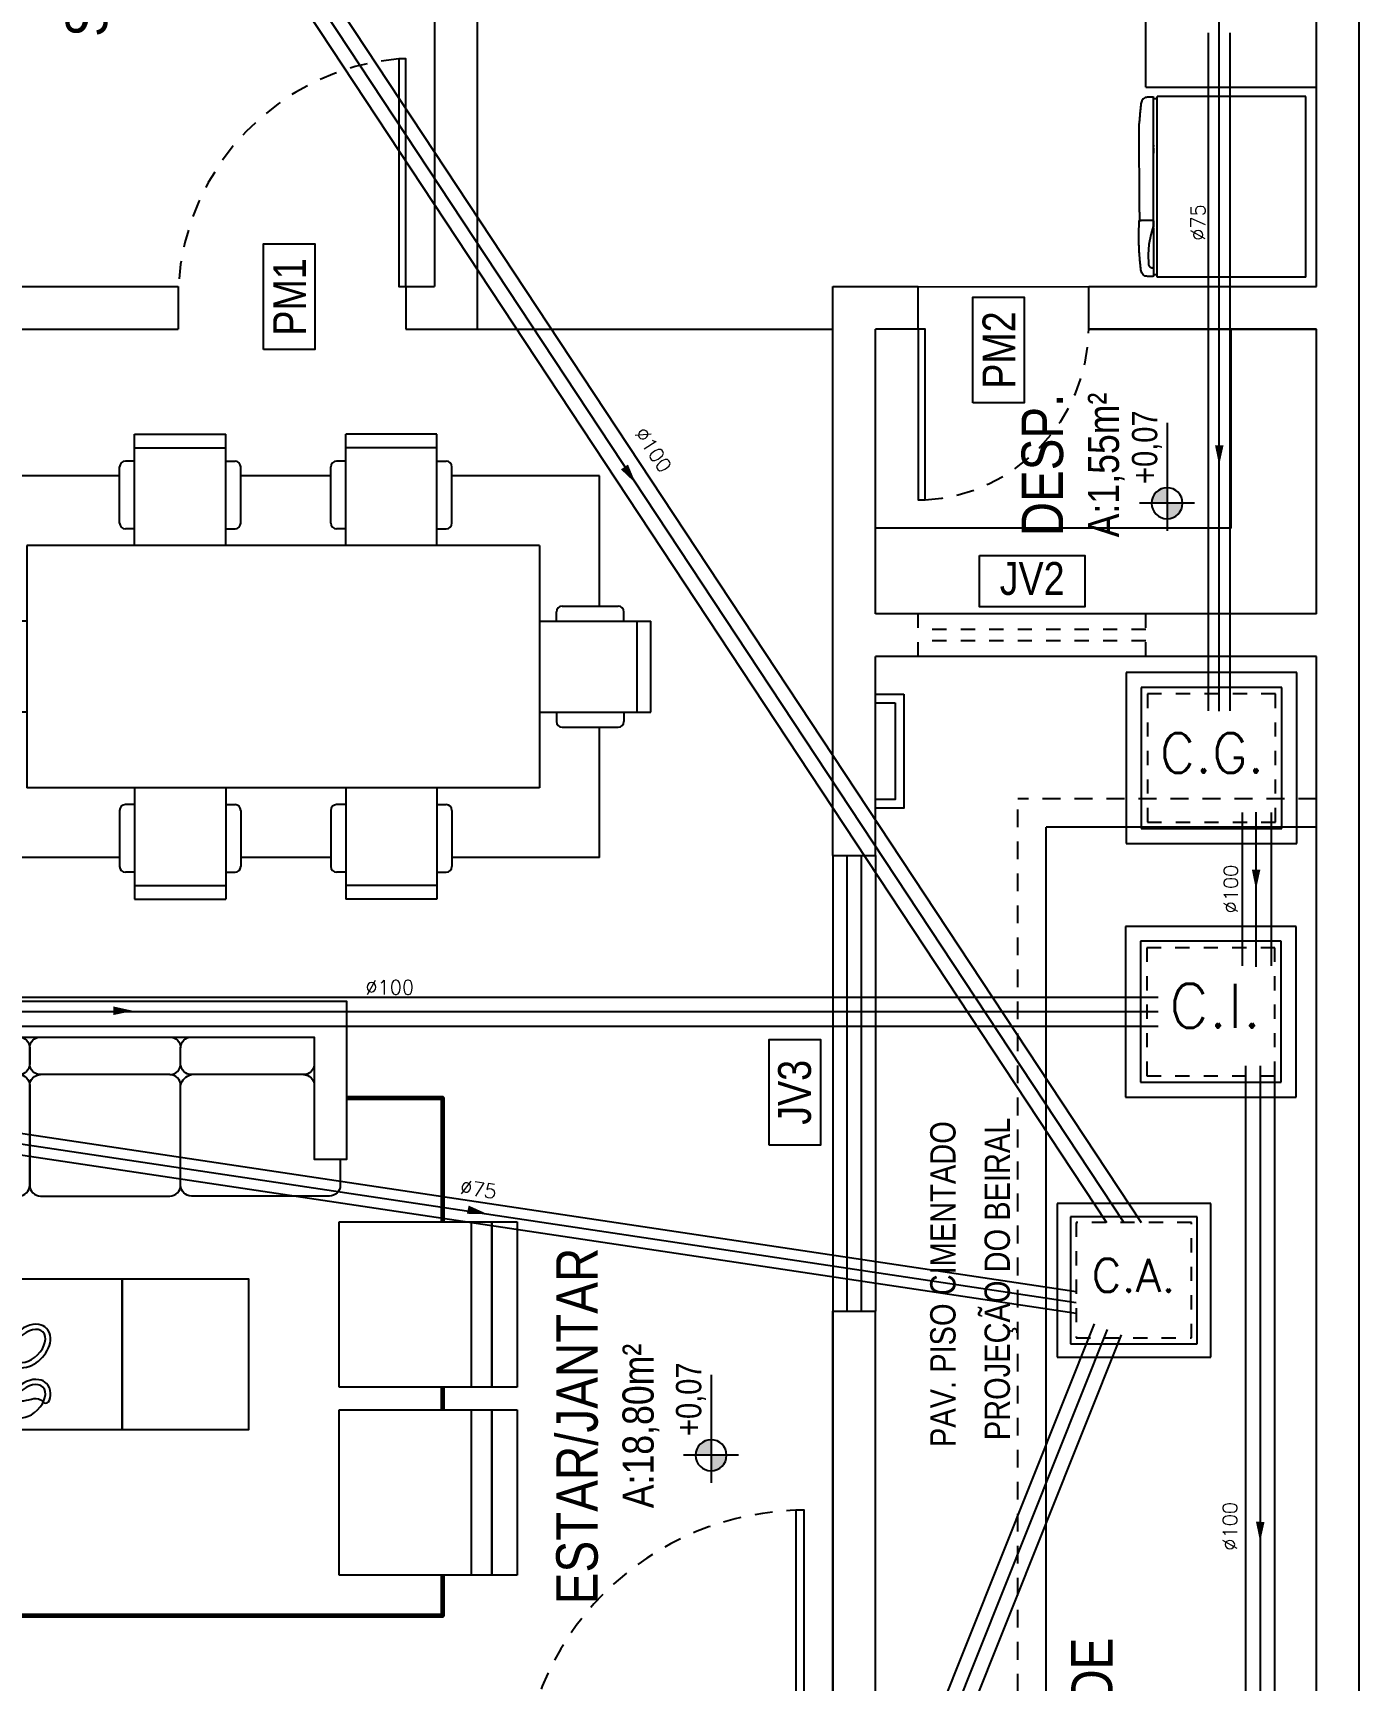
# Model space of a CAD drawing. Header units: millimetres. Extents: x 3923 to 4007, y 744 to 863.
# Drawn here: x 3959.18 to 3968.5, y 838.22 to 849.8 of the extents above; entities that cross this region are included whole.
import ezdxf
from ezdxf.enums import TextEntityAlignment as Align

# ---------------------------------------------------------------- set-up
doc = ezdxf.new("R2010")
doc.units = ezdxf.units.MM
doc.linetypes.add('HIDDEN', pattern=[0.375, 0.25, -0.125])
doc.linetypes.add('HIDDEN2', pattern=[0.1875, 0.125, -0.0625])
for name, color, linetype in [('-HIDRO', 8, 'Continuous'), ('AF', 5, 'Continuous'), ('AR-MOB', 252, 'Continuous'), ('COTAS01', 7, 'Continuous'), ('DIVERSOS', 1, 'Continuous'), ('E-txt-g', 3, 'Continuous'), ('HIDROGRAFIA', 4, 'Continuous'), ('LAY-OUT03', 6, 'Continuous'), ('LAY-OUT04', 4, 'Continuous'), ('Texto-Tubos', 7, 'Continuous'), ('TigreCad', 3, 'Continuous'), ('TUBULAÇÃO_ESGOTO', 5, 'Continuous')]:
    doc.layers.add(name, color=color, linetype=linetype)
doc.layers.add('E-Txt-W', color=7, linetype='Continuous', lineweight=20)
doc.styles.add('F2', font='ARIALN.TTF')
doc.styles.add('R80', font='simplex.shx', dxfattribs={"height": 12})
doc.styles.add('REG60', font='romans.shx', dxfattribs={"width": 0.8, "height": 0.15})
doc.styles.add('REG80', font='romans.shx', dxfattribs={"width": 0.8, "height": 0.2})
doc.styles.add('TCTUBOS-TXT', font='txt.shx')

# ---------------------------------------------------------------- blocks, each defined once
blk = doc.blocks.new('TXT-AMB75')
at = {"layer": 'E-txt-g', "style": 'REG80', "width": 0.8, "flags": 8}
blk.add_attdef('TXT', text='', height=0.2, dxfattribs=at).set_placement((0.0055, 0.2964), align=Align.CENTER)
at = {"layer": 'E-Txt-W', "style": 'REG60', "width": 0.8, "flags": 8}
blk.add_attdef('TXT', text='', height=0.15, dxfattribs=at).set_placement((0.0055, 0.0271), align=Align.CENTER)
blk = doc.blocks.new('GELAD-VS')
at = {"color": 8}
blk.add_line((-0.0958, -0.3127), (-0.0958, -0.3151), dxfattribs=at)
for points in [[(-0.2946, 0.2704), (0.3404, 0.2704)], [(-0.2946, 0.2704), (-0.2946, -0.2524)], [(0.3404, 0.2704), (0.3404, -0.2524)], [(-0.2946, -0.2524), (0.3404, -0.2524)], [(-0.2919, -0.2667), (-0.2919, -0.2864), (-0.2915, -0.2903), (-0.2907, -0.2942), (-0.2888, -0.2977), (-0.2861, -0.3011), (-0.2834, -0.3042), (-0.2799, -0.3062), (-0.276, -0.3077), (-0.2722, -0.3089), (-0.2687, -0.3093), (-0.2652, -0.3096), (-0.2613, -0.31), (-0.2578, -0.3104), (-0.254, -0.3108), (-0.2505, -0.3112), (-0.247, -0.3116), (-0.2432, -0.312), (-0.2397, -0.3124), (-0.2358, -0.3127), (-0.2323, -0.3131), (-0.2285, -0.3131), (-0.225, -0.3135), (-0.2211, -0.3139), (-0.2176, -0.3143), (-0.2138, -0.3147), (-0.2103, -0.3147), (-0.2064, -0.3151), (-0.2029, -0.3151), (-0.1991, -0.3154), (-0.1956, -0.3154), (-0.1917, -0.3158), (-0.1882, -0.3158), (-0.1844, -0.3158), (-0.1809, -0.3162), (-0.177, -0.3162), (-0.1735, -0.3162), (-0.1697, -0.3166), (-0.1662, -0.3166), (-0.1623, -0.3166), (-0.1588, -0.3166), (-0.155, -0.3166), (-0.1515, -0.3166), (-0.1476, -0.3166), (-0.1442, -0.3166), (-0.1403, -0.3166), (-0.1368, -0.3166), (-0.1329, -0.3166), (-0.1295, -0.3162), (-0.1256, -0.3162), (-0.1221, -0.3162), (-0.1182, -0.3158), (-0.1148, -0.3158), (-0.1109, -0.3158), (-0.1074, -0.3154), (-0.1039, -0.3154), (-0.1001, -0.3151), (-0.0958, -0.3151)], [(-0.2899, -0.2648), (-0.2899, -0.2648), (-0.2899, -0.2648), (-0.2899, -0.2648), (-0.2899, -0.2648), (-0.2899, -0.2648), (-0.2899, -0.2648), (-0.2907, -0.2648), (-0.2911, -0.2652), (-0.2915, -0.2659), (-0.2915, -0.2663), (-0.2915, -0.2663), (-0.2915, -0.2663), (-0.2915, -0.2663), (-0.2915, -0.2663), (-0.2915, -0.2667)], [(-0.1237, -0.2648), (-0.2899, -0.2648)], [(-0.2861, -0.2524), (-0.2861, -0.2648)], [(-0.2636, -0.2648), (-0.2636, -0.2648), (-0.2636, -0.2648), (-0.2636, -0.2648), (-0.2636, -0.2648), (-0.2636, -0.2648), (-0.2636, -0.2648), (-0.2636, -0.2648), (-0.2636, -0.2648)], [(-0.2617, -0.2667), (-0.2617, -0.2663), (-0.2621, -0.2663), (-0.2621, -0.2659), (-0.2621, -0.2659), (-0.2625, -0.2656), (-0.2625, -0.2656), (-0.2625, -0.2652), (-0.2629, -0.2652), (-0.2633, -0.2648), (-0.2633, -0.2648), (-0.2636, -0.2648), (-0.2636, -0.2648)], [(-0.2617, -0.2667), (-0.2617, -0.2687)], [(-0.249, -0.2826), (-0.2513, -0.2822), (-0.254, -0.2814), (-0.2563, -0.2799), (-0.2582, -0.2779), (-0.2598, -0.276), (-0.2609, -0.2737), (-0.2617, -0.271), (-0.2617, -0.2687)], [(-0.1124, -0.2648), (-0.1457, -0.2748), (-0.1797, -0.281), (-0.2145, -0.2837), (-0.249, -0.2826)], [(-0.1237, -0.2648), (-0.1221, -0.2648), (-0.1209, -0.2648), (-0.1194, -0.2648), (-0.119, -0.2648), (-0.1182, -0.2648)], [(-0.1209, -0.2648), (-0.1221, -0.2648)], [(-0.1182, -0.2648), (-0.1182, -0.2648)], [(-0.1124, -0.2648), (-0.1128, -0.2648), (-0.1128, -0.2648), (-0.1132, -0.2648), (-0.1136, -0.2648), (-0.114, -0.2648), (-0.1144, -0.2648), (-0.1148, -0.2648), (-0.1155, -0.2648), (-0.1163, -0.2648), (-0.1171, -0.2648), (-0.1182, -0.2648), (-0.1182, -0.2648)], [(-0.1182, -0.2648), (-0.1182, -0.2648)], [(-0.1124, -0.2648), (-0.0958, -0.2648)], [(-0.0966, -0.2648), (-0.1124, -0.2648), (-0.1124, -0.2648), (-0.1124, -0.2648), (-0.1124, -0.2648), (-0.1124, -0.2648)], [(-0.0966, -0.2648), (-0.0966, -0.2648), (-0.0966, -0.2648), (-0.0966, -0.2648), (-0.0966, -0.2648), (-0.0966, -0.2648), (-0.0966, -0.2648), (-0.0966, -0.2648), (-0.0966, -0.2648), (-0.0966, -0.2648), (-0.0966, -0.2648), (-0.0966, -0.2648), (-0.0966, -0.2648)], [(-0.0958, -0.2648), (0.3404, -0.2648)], [(-0.0958, -0.2648), (-0.0958, -0.2648), (-0.0958, -0.2648), (-0.0958, -0.2648), (-0.0958, -0.2659)], [(-0.0958, -0.2648), (-0.0958, -0.2659)], [(-0.0958, -0.2648), (-0.0958, -0.3093)], [(-0.0958, -0.2648), (-0.0958, -0.3139), (-0.0958, -0.3093)], [(-0.0958, -0.2659), (-0.0958, -0.3081)], [(-0.0958, -0.2675), (-0.0958, -0.2667)], [(-0.0656, -0.2648), (-0.0656, -0.2648), (-0.0656, -0.2648), (-0.0656, -0.2648), (-0.0656, -0.2648), (-0.0656, -0.2648), (-0.0656, -0.2648), (-0.0656, -0.2648), (-0.0656, -0.2648), (-0.0656, -0.2648), (-0.0656, -0.2648), (-0.0656, -0.2648), (-0.0656, -0.2648), (-0.0656, -0.2648), (-0.0656, -0.2648), (-0.0656, -0.2648), (-0.0656, -0.2648), (-0.0656, -0.2648), (-0.0656, -0.2648), (-0.0656, -0.2648), (-0.0656, -0.2648)], [(0.1583, -0.2648), (0.1416, -0.2648)], [(0.1424, -0.2648), (0.1583, -0.2648), (0.1583, -0.2648), (0.1583, -0.2648), (0.1583, -0.2648), (0.1583, -0.2648)], [(0.1583, -0.2648), (0.1583, -0.2648), (0.1587, -0.2648), (0.1587, -0.2648), (0.1594, -0.2648), (0.1598, -0.2648), (0.1602, -0.2648), (0.1606, -0.2648), (0.1614, -0.2648), (0.1621, -0.2648), (0.1629, -0.2648), (0.1637, -0.2648), (0.1641, -0.2648)], [(0.1641, -0.2648), (0.1641, -0.2648)], [(0.1641, -0.2648), (0.1641, -0.2648)], [(0.1691, -0.2648), (0.1679, -0.2648), (0.1668, -0.2648), (0.1652, -0.2648), (0.1648, -0.2648), (0.1641, -0.2648)], [(0.1668, -0.2648), (0.1679, -0.2648)], [(0.1691, -0.2648), (0.3358, -0.2648)], [(0.3095, -0.2648), (0.3095, -0.2648), (0.3095, -0.2648), (0.3095, -0.2648), (0.3095, -0.2648), (0.3095, -0.2648), (0.3095, -0.2648)], [(0.3377, -0.2864), (0.3373, -0.2903), (0.3362, -0.2942), (0.3346, -0.2977), (0.3319, -0.3011), (0.3288, -0.3042), (0.3253, -0.3062), (0.3219, -0.3077), (0.318, -0.3089)], [(0.3319, -0.2524), (0.3319, -0.2648)], [(0.3377, -0.2663), (0.3377, -0.2663), (0.3377, -0.2663), (0.3377, -0.2663), (0.3377, -0.2663), (0.3377, -0.2663), (0.3377, -0.2663), (0.3377, -0.2659), (0.3373, -0.2652), (0.3365, -0.2648), (0.3362, -0.2648), (0.3362, -0.2648), (0.3362, -0.2648), (0.3362, -0.2648), (0.3362, -0.2648), (0.3362, -0.2648)], [(0.3377, -0.2667), (0.3377, -0.2864)], [(-0.0958, -0.3081), (-0.0958, -0.3081), (-0.0958, -0.3085)], [(-0.0958, -0.3112), (-0.0958, -0.3108), (-0.0958, -0.3108), (-0.0958, -0.3108), (-0.0958, -0.3108), (-0.0958, -0.3104), (-0.0958, -0.3104), (-0.0958, -0.31), (-0.0958, -0.31), (-0.0958, -0.31), (-0.0958, -0.3096), (-0.0958, -0.3093), (-0.0958, -0.3089), (-0.0958, -0.3089), (-0.0958, -0.3085), (-0.0958, -0.3081)], [(-0.0958, -0.3093), (-0.0958, -0.3096)], [(-0.0958, -0.31), (-0.0958, -0.3108)], [(-0.0958, -0.3108), (-0.0958, -0.3112)], [(-0.0958, -0.3112), (-0.0958, -0.3139)], [(-0.0958, -0.312), (-0.0958, -0.3124)], [(-0.0958, -0.3127), (-0.0958, -0.3131)], [(-0.0796, -0.3143), (-0.0838, -0.3143), (-0.0958, -0.3139), (-0.0958, -0.3139)], [(-0.066, -0.3143), (-0.0711, -0.3143), (-0.0796, -0.3143)], [(-0.066, -0.3143), (0.245, -0.3154)], [(0.2194, -0.3162), (0.2194, -0.3162)], [(0.2267, -0.3162), (0.2267, -0.3162)], [(0.318, -0.3089), (0.3145, -0.3093), (0.311, -0.3096), (0.3072, -0.31), (0.3037, -0.3104), (0.2998, -0.3108), (0.2963, -0.3112), (0.2925, -0.3116), (0.289, -0.312), (0.2855, -0.3124), (0.2816, -0.3127), (0.2782, -0.3131), (0.2743, -0.3131), (0.2704, -0.3135), (0.2669, -0.3139), (0.2631, -0.3143), (0.2596, -0.3147), (0.2561, -0.3147), (0.2522, -0.3151), (0.2488, -0.3151), (0.245, -0.3154)]]:
    blk.add_lwpolyline(points, dxfattribs=at)
blk = doc.blocks.new('SALLA')
at = {"layer": 'AR-MOB', "color": 8}
for p, q in [((2372.9014, 1146.0273), (2372.1746, 1146.0273)), ((2372.1746, 1146.0273), (2372.1746, 1145.8261)), ((2372.9014, 1145.8261), (2372.9014, 1146.0273)), ((2373.727, 1146.0273), (2373.0003, 1146.0273)), ((2373.0003, 1146.0273), (2373.0003, 1145.8261)), ((2373.727, 1145.8261), (2373.727, 1146.0273)), ((2372.1746, 1145.9155), (2372.9014, 1145.9155)), ((2373.0003, 1145.9155), (2373.727, 1145.9155)), ((2372.1746, 1145.8261), (2372.1746, 1145.2447)), ((2372.9014, 1145.2447), (2372.9014, 1145.8261)), ((2373.0003, 1145.8261), (2373.0003, 1145.2447)), ((2373.727, 1145.2447), (2373.727, 1145.8261)), ((2372.1746, 1145.2447), (2372.9014, 1145.2447)), ((2373.0003, 1145.2447), (2373.727, 1145.2447))]:
    blk.add_line(p, q, dxfattribs=at)
for points in [[(2372.9014, 1145.9155), (2372.1746, 1145.9155), (2372.1746, 1145.8261), (2372.9014, 1145.8261)], [(2373.727, 1145.9155), (2373.0003, 1145.9155), (2373.0003, 1145.8261), (2373.727, 1145.8261)], [(2374.0012, 1143.2605), (2374.5383, 1143.2605), (2374.5383, 1145.1355), (2374.0012, 1145.1355), (2374.0012, 1145.278), (2374.6947, 1145.278), (2374.6947, 1143.118), (2374.0012, 1143.118), (2374.0012, 1143.2605)], [(2373.4742, 1144.2914), (2372.814, 1144.2914), (2372.814, 1144.8481), (2373.4742, 1144.8481)], [(2373.4742, 1143.5347), (2372.814, 1143.5347), (2372.814, 1144.2914), (2373.4742, 1144.2914)], [(2374.4207, 1143.8855), (2374.4908, 1143.8855)]]:
    blk.add_lwpolyline(points, close=True, dxfattribs=at)
at = {"layer": 'AR-MOB', "color": 8, "lineweight": 60}
for points in [[(2372.1746, 1145.6983), (2371.9962, 1145.6983), (2371.9962, 1142.9966), (2374.0701, 1142.9966)], [(2373.0003, 1145.6983), (2372.9014, 1145.6983)], [(2374.2711, 1145.278), (2374.2711, 1145.6983), (2373.727, 1145.6983)], [(2373.6972, 1142.9966), (2374.0711, 1142.9966), (2374.0711, 1143.118)]]:
    blk.add_lwpolyline(points, dxfattribs=at)
at = {"layer": 'AR-MOB', "color": 8}
for points in [[(2374.0012, 1145.2495), (2373.8872, 1145.2495, 0.414214), (2373.8397, 1145.202), (2373.8397, 1144.5957, 0.414214), (2373.8872, 1144.5482), (2374.3257, 1144.5482, -0.414214), (2374.3732, 1144.5007), (2374.3732, 1143.933, 0.414214), (2374.4207, 1143.8855, 0.414214), (2374.3732, 1143.838, 0.414214), (2374.3257, 1143.8855, 0.414214), (2374.3732, 1143.933)], [(2374.3732, 1145.088), (2374.3732, 1144.5957, 0.414214), (2374.4207, 1144.5482)], [(2374.5383, 1144.5007, 0.414214), (2374.4908, 1144.5482, 0.414214), (2374.5383, 1144.5957)], [(2373.8872, 1143.8855), (2374.3257, 1143.8855), (2373.8872, 1143.8855, -0.414214), (2373.8397, 1143.933), (2373.8397, 1144.5007, -0.414214), (2373.8872, 1144.5482)], [(2374.3732, 1144.5007, -0.414214), (2374.4207, 1144.5482), (2374.4908, 1144.5482)], [(2374.5383, 1143.838, 0.414214), (2374.4908, 1143.8855, 0.414214), (2374.5383, 1143.933)], [(2374.0012, 1143.1465), (2373.8872, 1143.1465, -0.414214), (2373.8397, 1143.194), (2373.8397, 1143.838, -0.414214), (2373.8872, 1143.8855)], [(2374.3732, 1143.308), (2374.3732, 1143.838), (2374.3732, 1143.308, 0.414214), (2374.4207, 1143.2605)]]:
    blk.add_lwpolyline(points, format="xyb", dxfattribs=at)
for centre, radius, start, end in [((2374.3257, 1145.088), 0.0475, 0, 90), ((2374.4207, 1145.088), 0.0475, 90, 180), ((2374.3105, 1144.611), 0.0646, 283.68358, 346.31642)]:
    blk.add_arc(centre, radius, start, end, dxfattribs=at)
for centre, major_axis, start_param, end_param in [((2372.9393, 1143.8815), (-0.0616, -0.0616), 3.141593, 9.424778), ((2373.1813, 1143.8815), (-0.0616, -0.0616), 3.141593, 9.424778), ((2373.0338, 1143.6367), (0.1161, 0), 0, 6.283185)]:
    blk.add_ellipse(centre, major_axis=major_axis, ratio=0.629629, start_param=start_param, end_param=end_param, dxfattribs=at)
for points in [[(2373.0168, 1143.959), (2373.0057, 1143.9701), (2372.9902, 1143.9759), (2372.9453, 1143.9781), (2372.9146, 1143.9636), (2372.9624, 1143.9194), (2372.9446, 1143.8896), (2372.9386, 1143.8378), (2372.9454, 1143.8144), (2372.9794, 1143.7863), (2372.9067, 1143.7836), (2372.9509, 1143.7939), (2372.9726, 1143.8066), (2373.0201, 1143.8513), (2373.0396, 1143.8905), (2373.0313, 1143.9383), (2373.0257, 1143.9501), (2373.0168, 1143.959)], [(2373.2588, 1143.959), (2373.2477, 1143.9701), (2373.2322, 1143.9759), (2373.1873, 1143.9781), (2373.1566, 1143.9636), (2373.1079, 1143.9194), (2373.0901, 1143.8896), (2373.0841, 1143.8378), (2373.0909, 1143.8144), (2373.1249, 1143.7863), (2373.1487, 1143.7836), (2373.1929, 1143.7939), (2373.2146, 1143.8066), (2373.2621, 1143.8513), (2373.2816, 1143.8905), (2373.2733, 1143.9383), (2373.2677, 1143.9501), (2373.2588, 1143.959)], [(2373.1799, 1143.6367), (2373.1799, 1143.6576), (2373.1708, 1143.6777), (2373.1306, 1143.7221), (2373.088, 1143.7374), (2373.0004, 1143.7417), (2372.9554, 1143.7304), (2372.9974, 1143.6872), (2372.9817, 1143.6587), (2372.9874, 1143.6001), (2372.9107, 1143.5751), (2372.9622, 1143.6432), (2372.9946, 1143.6347), (2373.0815, 1143.6321), (2373.1369, 1143.5506), (2373.1741, 1143.6035), (2373.1799, 1143.6199), (2373.1799, 1143.6367)]]:
    blk.add_open_spline(points, degree=3, knots=[0, 0, 0, 0, 0.519046, 0.519046, 1.493507, 1.493507, 2.470493, 2.470493, 3.20228, 3.20228, 3.934067, 3.934067, 4.665854, 4.665854, 5.866303, 5.866303, 6.283185, 6.283185, 6.283185, 6.283185], dxfattribs=at)
blk = doc.blocks.new('A$C118B4C87')
at = {"layer": 'COTAS01', "color": 8}
for p, q in [((0.7174, 1.4873), (0.1807, 1.4873)), ((0.1807, 1.0295), (0.1807, 1.4873)), ((1.4597, 1.4873), (1.1428, 1.4873)), ((2.4036, 1.4873), (1.8851, 1.4873)), ((2.4036, 1.0295), (2.4036, 1.4873)), ((0.1807, 0.1462), (0.1807, 0.604)), ((2.4036, 0.1462), (2.4036, 0.604)), ((0.7174, 0.1462), (0.1807, 0.1462)), ((1.4597, 0.1462), (1.1428, 0.1462)), ((2.4036, 0.1462), (1.8851, 0.1462))]:
    blk.add_line(p, q, dxfattribs=at)
blk.add_arc((1.1228, 0.1146), 0.02, 270, 0, dxfattribs=at)
at = {"layer": 'LAY-OUT03', "color": 8}
for p, q in [((0.77, 1.6335), (1.0902, 1.6335)), ((0.77, 1.2421), (0.77, 1.6335)), ((1.0902, 1.2421), (1.0902, 1.6335)), ((1.8325, 1.6335), (1.5123, 1.6335)), ((1.5123, 1.2421), (1.5123, 1.6335)), ((1.8325, 1.2421), (1.8325, 1.6335)), ((0.77, 1.5853), (1.0902, 1.5853)), ((1.8325, 1.5853), (1.5123, 1.5853)), ((0.7174, 1.3214), (0.7174, 1.5188)), ((0.77, 1.5389), (0.7374, 1.5389)), ((1.0902, 1.5389), (1.1228, 1.5389)), ((1.1428, 1.3214), (1.1428, 1.5188)), ((1.4597, 1.3214), (1.4597, 1.5188)), ((1.5123, 1.5389), (1.4797, 1.5389)), ((1.8325, 1.5389), (1.8651, 1.5389)), ((1.8851, 1.3214), (1.8851, 1.5188)), ((0.77, 1.3014), (0.7374, 1.3014)), ((1.0902, 1.3014), (1.1228, 1.3014)), ((1.5123, 1.3014), (1.4797, 1.3014)), ((1.8325, 1.3014), (1.8651, 1.3014)), ((0.0946, 0.9769), (0.0946, 1.0094)), ((0.3121, 1.0295), (0.1146, 1.0295)), ((0.3321, 0.9769), (0.3321, 1.0094)), ((2.2521, 0.9769), (2.2521, 1.0094)), ((2.2721, 1.0295), (2.4696, 1.0295)), ((2.4896, 0.9769), (2.4896, 1.0094)), ((0, 0.6566), (0, 0.9769)), ((0.3914, 0.9769), (0, 0.9769)), ((0.0481, 0.6566), (0.0481, 0.9769)), ((2.1928, 0.9769), (2.5842, 0.9769)), ((2.5361, 0.6566), (2.5361, 0.9769)), ((2.5842, 0.6566), (2.5842, 0.9769)), ((0.3914, 0.6566), (0, 0.6566)), ((0.0946, 0.6566), (0.0946, 0.624)), ((0.3321, 0.6566), (0.3321, 0.624)), ((2.1928, 0.6566), (2.5842, 0.6566)), ((2.2521, 0.6566), (2.2521, 0.624)), ((2.4896, 0.6566), (2.4896, 0.624)), ((0.3121, 0.604), (0.1146, 0.604)), ((2.2721, 0.604), (2.4696, 0.604)), ((0.77, 0.3914), (0.77, 0)), ((1.0902, 0.3914), (1.0902, 0)), ((1.5123, 0.3914), (1.5123, 0)), ((1.8325, 0.3914), (1.8325, 0)), ((0.7174, 0.3121), (0.7174, 0.1146)), ((0.77, 0.3321), (0.7374, 0.3321)), ((1.0902, 0.3321), (1.1228, 0.3321)), ((1.1428, 0.3121), (1.1428, 0.1146)), ((1.4597, 0.3121), (1.4597, 0.1146)), ((1.5123, 0.3321), (1.4797, 0.3321)), ((1.8325, 0.3321), (1.8651, 0.3321)), ((1.8851, 0.3121), (1.8851, 0.1146)), ((0.77, 0.0946), (0.7374, 0.0946)), ((1.0902, 0.0946), (1.1228, 0.0946)), ((1.5123, 0.0946), (1.4797, 0.0946)), ((1.8325, 0.0946), (1.8651, 0.0946)), ((0.77, 0.0481), (1.0902, 0.0481)), ((0.77, 0), (1.0902, 0)), ((1.8325, 0.0481), (1.5123, 0.0481)), ((1.8325, 0), (1.5123, 0))]:
    blk.add_line(p, q, dxfattribs=at)
for centre, start, end in [((0.7374, 1.5188), 90, 180), ((1.1228, 1.5188), 360, 90), ((1.4797, 1.5188), 90, 180), ((1.8651, 1.5188), 360, 90), ((0.7374, 1.3214), 180, 270), ((1.1228, 1.3214), 270, 0), ((1.4797, 1.3214), 180, 270), ((1.8651, 1.3214), 270, 0), ((0.1146, 1.0094), 90, 180), ((0.3121, 1.0094), 0, 90), ((2.2721, 1.0094), 90, 180), ((2.4696, 1.0094), 0, 90), ((0.1146, 0.624), 180, 270), ((0.3121, 0.624), 270, 360), ((2.2721, 0.624), 180, 270), ((2.4696, 0.624), 270, 360), ((0.7374, 0.3121), 90, 180), ((1.1228, 0.3121), 0, 90), ((1.4797, 0.3121), 90, 180), ((1.8651, 0.3121), 0, 90), ((0.7374, 0.1146), 180, 270), ((1.4797, 0.1146), 180, 270), ((1.8651, 0.1146), 270, 0)]:
    blk.add_arc(centre, 0.02, start, end, dxfattribs=at)
at = {"layer": 'LAY-OUT04', "color": 8}
for p, q in [((0.3914, 1.2421), (0.3914, 0.3914)), ((2.1928, 1.2421), (0.3914, 1.2421)), ((2.1928, 1.2421), (2.1928, 0.3914)), ((2.1928, 0.3914), (0.3914, 0.3914))]:
    blk.add_line(p, q, dxfattribs=at)
blk = doc.blocks.new('NIVEL')
at = {"layer": 'DIVERSOS'}
h = blk.add_hatch(color=7, dxfattribs=at)
h.paths.add_polyline_path([(0, 0.137, 0.414214), (-0.137, 0), (0, 0)])
h.paths.add_polyline_path([(0, 0), (0, -0.137, 0.414214), (0.137, 0)])
at = {"layer": 'DIVERSOS', "color": 7}
for p, q in [((0, 0.242), (0, -0.242)), ((0.709, 0), (-0.242, 0))]:
    blk.add_line(p, q, dxfattribs=at)
blk.add_circle((0, 0), 0.137, dxfattribs=at)
blk = doc.blocks.new('_cxareia')
for p, q in [((40, 40), (-40, 40)), ((-40, 40), (-40, -40)), ((40, -40), (40, 40)), ((-40, -40), (40, -40))]:
    blk.add_line(p, q)
at = {"color": 1, "linetype": 'Continuous', "ltscale": 0.5}
for p, q in [((33, 33), (-33, 33)), ((-33, 33), (-33, -33)), ((33, -33), (33, 33)), ((-33, -33), (33, -33))]:
    blk.add_line(p, q, dxfattribs=at)
at = {"color": 1, "linetype": 'HIDDEN', "ltscale": 0.5}
for p, q in [((30, 30), (-30, 30)), ((-30, 30), (-30, -30)), ((30, -30), (30, 30)), ((-30, -30), (30, -30))]:
    blk.add_line(p, q, dxfattribs=at)
at = {"style": 'R80'}
blk.add_text('C.A.', height=17.28, dxfattribs=at).set_placement((-21.97, -6.06))
blk = doc.blocks.new('inp_cx')
for p, q in [((40, 40), (-40, 40)), ((-40, 40), (-40, -40)), ((40, -40), (40, 40)), ((-40, -40), (40, -40))]:
    blk.add_line(p, q)
at = {"color": 1, "linetype": 'Continuous', "ltscale": 0.5}
for p, q in [((33, 33), (-33, 33)), ((-33, 33), (-33, -33)), ((33, -33), (33, 33)), ((-33, -33), (33, -33))]:
    blk.add_line(p, q, dxfattribs=at)
at = {"color": 1, "linetype": 'HIDDEN', "ltscale": 0.5}
for p, q in [((30, 30), (-30, 30)), ((-30, 30), (-30, -30)), ((30, -30), (30, 30)), ((-30, -30), (30, -30))]:
    blk.add_line(p, q, dxfattribs=at)
at = {"style": 'R80'}
blk.add_text('C.I.', height=20.592, dxfattribs=at).set_placement((-19.56, -7.5))
blk = doc.blocks.new('_cxgordu')
for p, q in [((40, 40), (-40, 40)), ((-40, 40), (-40, -40)), ((40, -40), (40, 40)), ((-40, -40), (40, -40))]:
    blk.add_line(p, q)
at = {"color": 1, "linetype": 'Continuous', "ltscale": 0.5}
for p, q in [((33, 33), (-33, 33)), ((-33, 33), (-33, -33)), ((33, -33), (33, 33)), ((-33, -33), (33, -33))]:
    blk.add_line(p, q, dxfattribs=at)
at = {"color": 1, "linetype": 'HIDDEN', "ltscale": 0.5}
for p, q in [((30, 30), (-30, 30)), ((-30, 30), (-30, -30)), ((30, -30), (30, 30)), ((-30, -30), (30, -30))]:
    blk.add_line(p, q, dxfattribs=at)
at = {"style": 'R80'}
blk.add_text('C.G.', height=18.48, dxfattribs=at).set_placement((-24.3, -6.88))

msp = doc.modelspace()

# ---------------------------------------------------------------- linework, layer by layer
at = {"layer": '-HIDRO', "ltscale": 0.5}
for p, q in [((3968.498, 809.915), (3968.498, 859.915)), ((3961.998, 853.615), (3961.998, 848.015)), ((3962.298, 853.615), (3962.298, 847.715)), ((3968.198, 848.015), (3968.198, 853.615)), ((3956.998, 848.015), (3960.198, 848.015)), ((3960.198, 848.015), (3960.198, 847.715)), ((3961.798, 848.015), (3961.998, 848.015)), ((3961.798, 848.015), (3961.798, 847.715)), ((3964.798, 845.215), (3964.798, 848.015)), ((3964.798, 848.015), (3965.398, 848.015)), ((3964.798, 844.015), (3964.798, 848.015)), ((3965.398, 847.715), (3965.398, 848.015)), ((3966.598, 848.015), (3968.198, 848.015)), ((3966.598, 847.715), (3966.598, 848.015)), ((3957.498, 847.715), (3960.198, 847.715)), ((3961.798, 847.715), (3962.298, 847.715)), ((3965.098, 845.715), (3965.098, 847.715)), ((3965.398, 847.715), (3965.098, 847.715)), ((3966.598, 847.715), (3968.198, 847.715)), ((3968.198, 847.715), (3966.598, 847.715)), ((3967.598, 846.315), (3967.598, 847.715)), ((3968.198, 845.715), (3968.198, 847.715)), ((3967.598, 846.315), (3965.098, 846.315)), ((3968.198, 845.715), (3965.098, 845.715)), ((3965.098, 844.015), (3965.098, 845.415)), ((3968.198, 845.415), (3965.098, 845.415)), ((3968.198, 811.215), (3968.198, 845.415)), ((3966.298, 835.915), (3966.298, 844.215)), ((3968.198, 844.215), (3966.298, 844.215)), ((3964.798, 844.015), (3965.098, 844.015)), ((3964.798, 837.415), (3964.798, 840.815)), ((3964.798, 840.815), (3964.798, 837.415)), ((3964.798, 840.815), (3965.098, 840.815)), ((3965.098, 837.115), (3965.098, 840.815))]:
    msp.add_line(p, q, dxfattribs=at)
at = {"layer": '-HIDRO'}
for p, q in [((3966.998, 849.416), (3966.998, 852.042)), ((3966.998, 849.416), (3968.198, 849.416)), ((3965.398, 848.015), (3966.598, 848.011)), ((3962.298, 847.715), (3964.798, 847.715)), ((3964.798, 844.015), (3964.798, 840.815)), ((3965.098, 844.015), (3965.098, 840.815))]:
    msp.add_line(p, q, dxfattribs=at)
at = {"layer": '-HIDRO', "linetype": 'HIDDEN2', "ltscale": 0.5}
for p, q in [((3965.398, 845.415), (3965.398, 845.715)), ((3966.998, 845.415), (3966.998, 845.715)), ((3966.998, 845.605), (3965.398, 845.605)), ((3966.998, 845.525), (3965.398, 845.525))]:
    msp.add_line(p, q, dxfattribs=at)
at = {"layer": '-HIDRO', "linetype": 'HIDDEN2'}
for p in [(3966.098, 836.115), (3968.198, 844.415)]:
    msp.add_line(p, (3966.098, 844.415), dxfattribs=at)
at = {"layer": '-HIDRO', "ltscale": 0.05}
for p, q in [((3964.898, 844.015), (3964.898, 840.815)), ((3964.998, 844.015), (3964.998, 840.815))]:
    msp.add_line(p, q, dxfattribs=at)
for points in [[(3961.798, 848.015), (3961.798, 849.615), (3961.748, 849.615), (3961.748, 848.015)], [(3965.398, 847.715), (3965.398, 846.515), (3965.448, 846.515), (3965.448, 847.715)], [(3964.598, 837.415), (3964.598, 839.415), (3964.538, 839.415), (3964.538, 837.415)]]:
    msp.add_lwpolyline(points, close=True, dxfattribs=at)
at = {"layer": '-HIDRO'}
for points in [[(3960.797, 847.571), (3960.797, 848.313), (3961.158, 848.313), (3961.158, 847.571)], [(3965.783, 847.198), (3965.783, 847.94), (3966.143, 847.94), (3966.143, 847.198)], [(3965.829, 846.124), (3966.57, 846.124), (3966.57, 845.764), (3965.829, 845.764)], [(3965.298, 845.149), (3965.298, 844.349), (3965.098, 844.349), (3965.098, 845.149)], [(3965.238, 845.089), (3965.238, 844.409), (3965.098, 844.409), (3965.098, 845.089)], [(3964.351, 841.981), (3964.351, 842.722), (3964.711, 842.722), (3964.711, 841.981)]]:
    msp.add_lwpolyline(points, close=True, dxfattribs=at)
at = {"layer": '-HIDRO', "linetype": 'HIDDEN2'}
for centre, radius, start, end in [((3961.899, 847.918), 1.704, 95.0844, 176.7344), ((3965.378, 847.733), 1.22, 273.2656, 359.1722), ((3964.598, 837.425), 1.99, 90, 180.2837)]:
    msp.add_arc(centre, radius, start, end, dxfattribs=at)
at = {"layer": 'AF'}
for p, q in [((3955.694, 858.32), (3966.845, 841.436)), ((3967.514, 845.029), (3967.514, 851.099)), ((3967.086, 842.918), (3957.853, 842.918)), ((3955.039, 842.596), (3966.51, 840.876)), ((3967.802, 842.538), (3967.802, 835.847)), ((3960.187, 824.315), (3966.73, 840.686))]:
    msp.add_line(p, q, dxfattribs=at)
at = {"layer": 'TigreCad'}
for p, q in [((3955.779, 858.376), (3966.967, 841.436)), ((3955.609, 858.264), (3966.723, 841.436)), ((3967.438, 849.796), (3967.438, 845.033)), ((3967.589, 849.796), (3967.589, 845.033)), ((3967.677, 844.318), (3967.677, 843.241)), ((3967.88, 844.318), (3967.88, 843.241)), ((3958.052, 843.02), (3967.086, 843.02)), ((3958.052, 842.817), (3967.086, 842.817)), ((3955.322, 842.63), (3966.51, 840.952)), ((3967.7, 842.538), (3967.7, 835.992)), ((3967.903, 842.538), (3967.903, 835.992)), ((3955.3, 842.48), (3966.51, 840.8)), ((3966.636, 840.724), (3960.078, 824.315)), ((3966.825, 840.648), (3960.296, 824.315))]:
    msp.add_line(p, q, dxfattribs=at)
at = {"layer": 'TUBULAÇÃO_ESGOTO'}
msp.add_line((3967.773, 844.32), (3967.773, 843.233), dxfattribs=at)
for points in [[(3967.514, 846.758), (3967.485, 846.899), (3967.545, 846.898)], [(3963.414, 846.63), (3963.309, 846.729), (3963.359, 846.763)], [(3967.773, 843.776), (3967.744, 843.917), (3967.804, 843.917)], [(3959.883, 842.924), (3959.742, 842.895), (3959.742, 842.955)], [(3962.37, 841.497), (3962.226, 841.498), (3962.239, 841.556)], [(3967.802, 839.193), (3967.773, 839.334), (3967.833, 839.333)]]:
    msp.add_solid(points, dxfattribs=at)

# ---------------------------------------------------------------- block references
at = {"layer": '-HIDRO', "linetype": 'HIDDEN2', "ltscale": 0.5}
ref = msp.add_blockref('TXT-AMB75', (3960.132, 850.791), dxfattribs=dict(at, xscale=1.458, yscale=1.458, zscale=1.458, rotation=90))
ref.add_attrib('TXT', 'SUÍTE FILHO', dxfattribs={"layer": 'E-txt-g', "color": 2, "height": 0.2916, "rotation": 90, "style": 'F2'}).set_placement((3959.699, 850.799), align=Align.CENTER)
ref.add_attrib('TXT', 'A:10,08m²', dxfattribs={"layer": 'E-Txt-W', "height": 0.2187, "rotation": 90, "style": 'F2'}).set_placement((3960.092, 850.799), align=Align.CENTER)
at = {"layer": '-HIDRO', "rotation": 270}
for name, p, xscale, yscale, zscale in [('GELAD-VS', (3967.583, 848.669), -2, 2, 2), ('SALLA', (2128.937, -2956.521), -1.6, 1.6, 1.6)]:
    msp.add_blockref(name, p, dxfattribs=dict(at, xscale=xscale, yscale=yscale, zscale=zscale))
at = {"layer": '-HIDRO'}
ref = msp.add_blockref('TXT-AMB75', (3966.849, 846.752), dxfattribs=dict(at, xscale=1.458, yscale=1.458, zscale=1.458, rotation=90))
ref.add_attrib('TXT', 'DESP.', dxfattribs={"layer": 'E-txt-g', "color": 2, "height": 0.2916, "rotation": 90, "style": 'F2'}).set_placement((3966.417, 846.76), align=Align.CENTER)
ref.add_attrib('TXT', 'A:1,55m²', dxfattribs={"layer": 'E-Txt-W', "height": 0.2187, "rotation": 90, "style": 'F2'}).set_placement((3966.81, 846.76), align=Align.CENTER)
at = {"layer": '-HIDRO', "linetype": 'Continuous', "xscale": -0.7971733240954236, "yscale": 0.7971733240954236, "zscale": 0.7971733240954236, "rotation": 270}
for p in [(3967.148, 846.491), (3963.943, 839.801)]:
    msp.add_blockref('NIVEL', p, dxfattribs=at)
at = {"layer": '-HIDRO', "ltscale": 0.35, "xscale": 2, "yscale": 2, "zscale": 2}
msp.add_blockref('A$C118B4C87', (3958.351, 843.709), dxfattribs=at)
at = {"layer": '-HIDRO'}
ref = msp.add_blockref('TXT-AMB75', (3963.578, 839.999), dxfattribs=dict(at, xscale=1.458, yscale=1.458, zscale=1.458, rotation=90))
ref.add_attrib('TXT', 'ESTAR/JANTAR', dxfattribs={"layer": 'E-txt-g', "color": 2, "height": 0.2916, "rotation": 90, "style": 'F2'}).set_placement((3963.146, 840.007), align=Align.CENTER)
ref.add_attrib('TXT', 'A:18,80m²', dxfattribs={"layer": 'E-Txt-W', "height": 0.2187, "rotation": 90, "style": 'F2'}).set_placement((3963.539, 840.007), align=Align.CENTER)
ref = msp.add_blockref('TXT-AMB75', (3967.197, 837.435), dxfattribs=dict(at, xscale=1.458, yscale=1.458, zscale=1.458, rotation=90))
ref.add_attrib('TXT', 'ÁREA VERDE', dxfattribs={"layer": 'E-txt-g', "color": 2, "height": 0.2916, "rotation": 90, "style": 'F2'}).set_placement((3966.765, 837.443), align=Align.CENTER)
ref.add_attrib('TXT', 'A:3,94m²', dxfattribs={"layer": 'E-Txt-W', "height": 0.2187, "rotation": 90, "style": 'F2'}).set_placement((3967.158, 837.443), align=Align.CENTER)
at = {"layer": 'HIDROGRAFIA'}
for name, p, xscale, yscale, zscale in [('_cxgordu', (3967.46, 844.701), 0.01500000000032742, 0.01499999999987267, 0.015), ('inp_cx', (3967.456, 842.918), 0.01500000000032742, 0.01499999999987267, 0.015), ('_cxareia', (3966.915, 841.031), 0.01350000000093132, 0.01350000000002183, 0.0135)]:
    msp.add_blockref(name, p, dxfattribs=dict(at, xscale=xscale, yscale=yscale, zscale=zscale))

# ---------------------------------------------------------------- texts
at = {"layer": '-HIDRO', "linetype": 'Continuous', "style": 'F2'}
for s, height, p in [('PM1', 0.2308, (3960.865, 847.669)), ('PM2', 0.2308, (3965.851, 847.296)), ('+0,07', 0.1781, (3966.901, 846.627)), ('JV3', 0.2308, (3964.414, 842.124)), ('PROJEÇÃO DO BEIRAL', 0.17812, (3965.865, 839.907)), ('PAV. PISO CIMENTADO', 0.17812, (3965.483, 839.859)), ('+0,07', 0.1781, (3963.696, 839.937))]:
    msp.add_text(s, height=height, rotation=90, dxfattribs=at).set_placement(p, align=Align.TOP_LEFT)
msp.add_text('JV2', height=0.2308, dxfattribs=at).set_placement((3965.972, 846.078), align=Align.TOP_LEFT)
at = {"layer": 'Texto-Tubos', "style": 'TCTUBOS-TXT'}
for s, rotation, p in [('%%C75', 90, (3967.416, 848.464)), ('%%C100', 303.4419, (3963.495, 846.839)), ('%%C100', 90, (3967.646, 843.78)), ('%%C75', 351.4729, (3962.3, 841.621)), ('%%C100', 90, (3967.64, 839.302))]:
    msp.add_text(s, height=0.1, rotation=rotation, dxfattribs=at).set_placement(p, align=Align.CENTER)
msp.add_text('%%C100', height=0.1, dxfattribs=at).set_placement((3961.684, 843.04), align=Align.CENTER)

doc.saveas('drawing.dxf')
